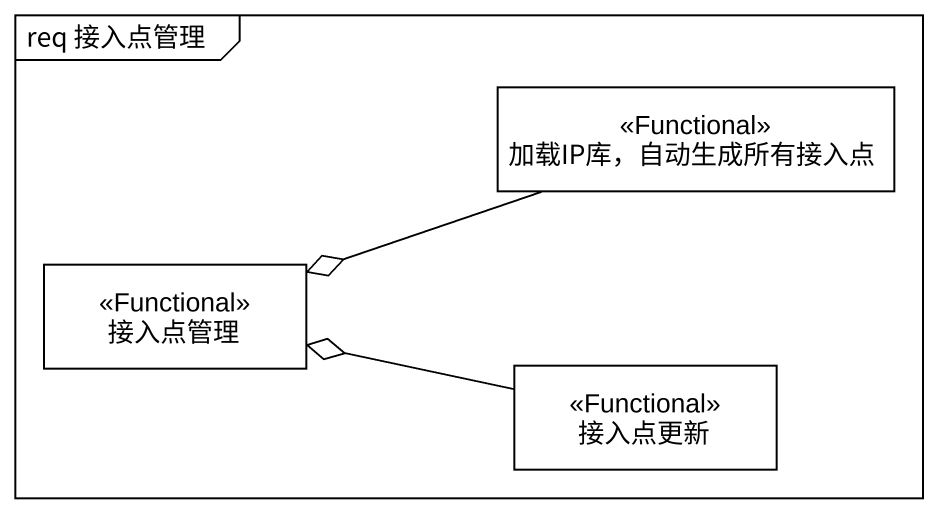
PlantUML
@startuml
mainframe req 接入点管理
hide circle
hide empty members
class "加载IP库，自动生成所有接入点" as 加载IP库_自动生成所有接入点 <<Functional>>
class 接入点管理 <<Functional>>
class 接入点更新 <<Functional>>
加载IP库_自动生成所有接入点 -left-o 接入点管理
接入点更新 -left-o 接入点管理
@enduml
